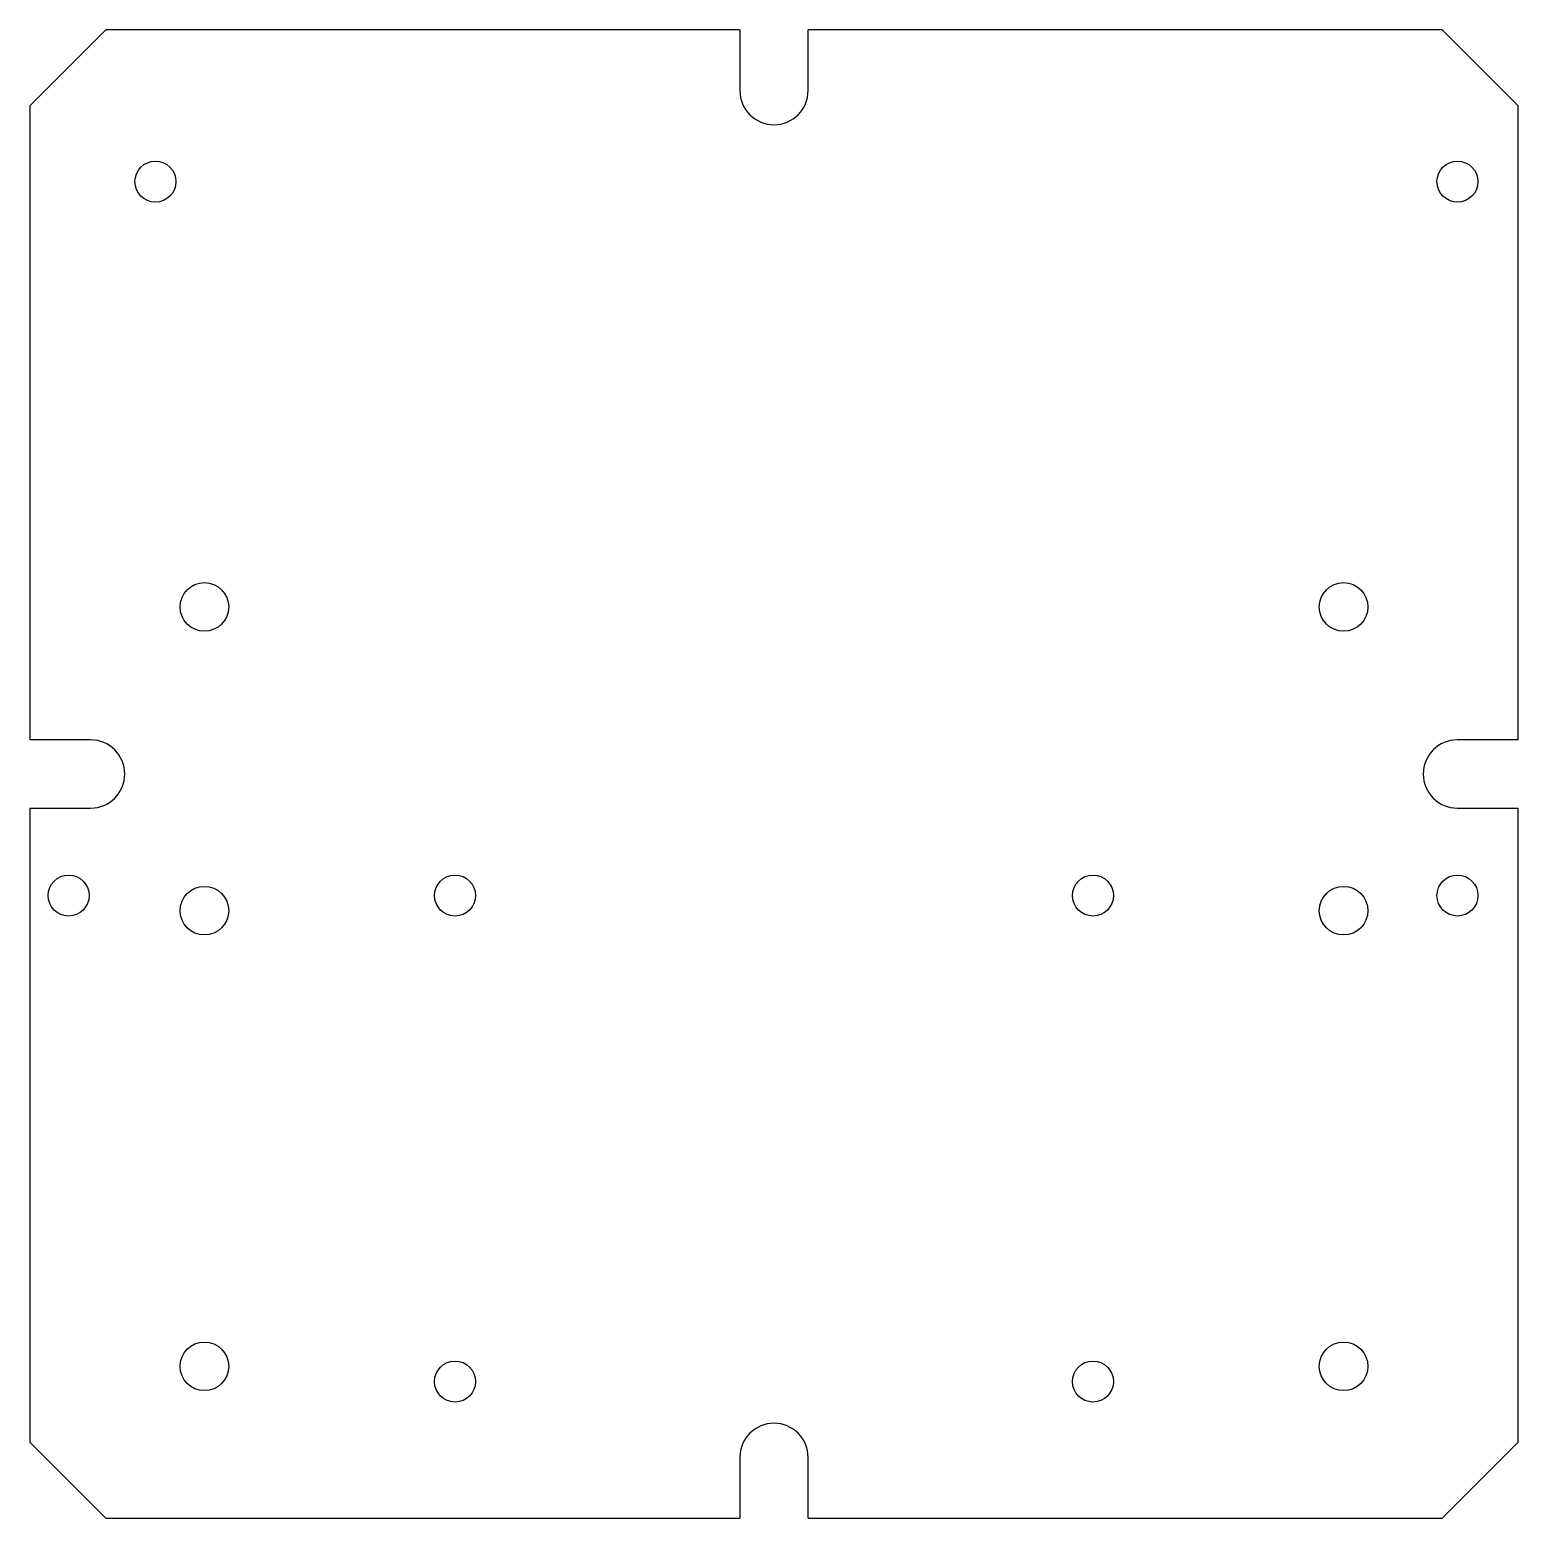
# Model space of a CAD drawing. Header units: millimetres. Extents: x 0 to 98, y 0 to 98.
import ezdxf

# ---------------------------------------------------------------- set-up
doc = ezdxf.new("R2010")
doc.units = ezdxf.units.MM
doc.layers.add('Body', color=7, linetype='CONTINUOUS')

msp = doc.modelspace()

# ---------------------------------------------------------------- linework, layer by layer
at = {"layer": 'Body'}
for p, q in [((5, 98), (0, 93)), ((5, 98, 1.5), (0, 93, 1.5)), ((5, 98), (0, 93)), ((5, 98, 1.5), (0, 93, 1.5)), ((46.75, 98), (5, 98)), ((46.75, 98, 1.5), (5, 98, 1.5)), ((5, 98), (5, 98, 1.5)), ((46.75, 98), (5, 98)), ((5, 98), (5, 98, 1.5)), ((46.75, 98, 1.5), (5, 98, 1.5)), ((46.75, 98), (46.75, 94)), ((46.75, 98, 1.5), (46.75, 94, 1.5)), ((46.75, 98, 1.5), (46.75, 98)), ((46.75, 98, 1.5), (46.75, 98)), ((46.75, 98, 1.5), (46.75, 94, 1.5)), ((46.75, 98), (46.75, 94)), ((51.25, 94), (51.25, 98)), ((93, 98), (51.25, 98)), ((51.25, 94, 1.5), (51.25, 98, 1.5)), ((93, 98, 1.5), (51.25, 98, 1.5)), ((51.25, 98, 1.5), (51.25, 98)), ((51.25, 94, 1.5), (51.25, 98, 1.5)), ((51.25, 94), (51.25, 98)), ((93, 98), (51.25, 98)), ((51.25, 98, 1.5), (51.25, 98)), ((93, 98, 1.5), (51.25, 98, 1.5)), ((98, 93), (93, 98)), ((98, 93, 1.5), (93, 98, 1.5)), ((98, 93), (93, 98)), ((93, 98), (93, 98, 1.5)), ((98, 93, 1.5), (93, 98, 1.5)), ((93, 98), (93, 98, 1.5)), ((46.75, 94, 1.5), (46.75, 94)), ((46.75, 94, 1.5), (46.75, 94)), ((51.25, 94), (51.25, 94, 1.5)), ((51.25, 94), (51.25, 94, 1.5)), ((0, 93), (0, 51.25)), ((0, 93, 1.5), (0, 51.25, 1.5)), ((0, 93), (0, 51.25)), ((0, 93, 1.5), (0, 51.25, 1.5)), ((0, 93), (0, 93, 1.5)), ((0, 93), (0, 93, 1.5)), ((98, 51.25), (98, 93)), ((98, 51.25, 1.5), (98, 93, 1.5)), ((98, 51.25), (98, 93)), ((98, 93), (98, 93, 1.5)), ((98, 51.25, 1.5), (98, 93, 1.5)), ((98, 93), (98, 93, 1.5)), ((9.625, 88, 1.5), (9.625, 88)), ((9.625, 88, 1.5), (9.625, 88)), ((95.35, 88, 1.5), (95.35, 88)), ((95.35, 88, 1.5), (95.35, 88)), ((13.1, 60, 1.5), (13.1, 60)), ((13.1, 60, 1.5), (13.1, 60)), ((88.1, 60, 1.5), (88.1, 60)), ((88.1, 60, 1.5), (88.1, 60)), ((4, 51.25), (0, 51.25)), ((4, 51.25, 1.5), (0, 51.25, 1.5)), ((0, 51.25, 1.5), (0, 51.25)), ((4, 51.25, 1.5), (0, 51.25, 1.5)), ((4, 51.25), (0, 51.25)), ((0, 51.25, 1.5), (0, 51.25)), ((4, 51.25, 1.5), (4, 51.25)), ((4, 51.25, 1.5), (4, 51.25)), ((98, 51.25), (94, 51.25)), ((98, 51.25, 1.5), (94, 51.25, 1.5)), ((94, 51.25, 1.5), (94, 51.25)), ((94, 51.25, 1.5), (94, 51.25)), ((98, 51.25, 1.5), (94, 51.25, 1.5)), ((98, 51.25), (94, 51.25)), ((98, 51.25, 1.5), (98, 51.25)), ((98, 51.25, 1.5), (98, 51.25)), ((0, 46.75), (0, 5)), ((0, 46.75), (4, 46.75)), ((0, 46.75, 1.5), (0, 5, 1.5)), ((0, 46.75, 1.5), (4, 46.75, 1.5)), ((0, 46.75), (0, 5)), ((0, 46.75, 1.5), (0, 5, 1.5)), ((0, 46.75, 1.5), (0, 46.75)), ((0, 46.75, 1.5), (0, 46.75)), ((0, 46.75, 1.5), (4, 46.75, 1.5)), ((0, 46.75), (4, 46.75)), ((4, 46.75, 1.5), (4, 46.75)), ((4, 46.75, 1.5), (4, 46.75)), ((94, 46.75), (98, 46.75)), ((94, 46.75, 1.5), (98, 46.75, 1.5)), ((94, 46.75, 1.5), (94, 46.75)), ((94, 46.75, 1.5), (98, 46.75, 1.5)), ((94, 46.75), (98, 46.75)), ((94, 46.75, 1.5), (94, 46.75)), ((98, 5), (98, 46.75)), ((98, 5, 1.5), (98, 46.75, 1.5)), ((98, 5), (98, 46.75)), ((98, 46.75, 1.5), (98, 46.75)), ((98, 5, 1.5), (98, 46.75, 1.5)), ((98, 46.75, 1.5), (98, 46.75)), ((3.91, 41, 1.5), (3.91, 41)), ((3.91, 41, 1.5), (3.91, 41)), ((29.35, 41, 1.5), (29.35, 41)), ((29.35, 41, 1.5), (29.35, 41)), ((71.35, 41, 1.5), (71.35, 41)), ((71.35, 41, 1.5), (71.35, 41)), ((95.35, 41, 1.5), (95.35, 41)), ((95.35, 41, 1.5), (95.35, 41)), ((13.1, 40, 1.5), (13.1, 40)), ((13.1, 40, 1.5), (13.1, 40)), ((88.1, 40, 1.5), (88.1, 40)), ((88.1, 40, 1.5), (88.1, 40)), ((13.1, 10, 1.5), (13.1, 10)), ((13.1, 10, 1.5), (13.1, 10)), ((88.1, 10, 1.5), (88.1, 10)), ((88.1, 10, 1.5), (88.1, 10)), ((29.35, 9, 1.5), (29.35, 9)), ((29.35, 9, 1.5), (29.35, 9)), ((71.35, 9, 1.5), (71.35, 9)), ((71.35, 9, 1.5), (71.35, 9)), ((5, 0), (0, 5)), ((5, 0, 1.5), (0, 5, 1.5)), ((5, 0), (0, 5)), ((0, 5), (0, 5, 1.5)), ((5, 0, 1.5), (0, 5, 1.5)), ((0, 5), (0, 5, 1.5)), ((93, 0), (98, 5)), ((93, 0, 1.5), (98, 5, 1.5)), ((93, 0), (98, 5)), ((93, 0, 1.5), (98, 5, 1.5)), ((98, 5), (98, 5, 1.5)), ((98, 5), (98, 5, 1.5)), ((46.75, 4), (46.75, 0)), ((46.75, 4, 1.5), (46.75, 4)), ((46.75, 4, 1.5), (46.75, 0, 1.5)), ((46.75, 4), (46.75, 0)), ((46.75, 4, 1.5), (46.75, 0, 1.5)), ((46.75, 4, 1.5), (46.75, 4)), ((51.25, 0), (51.25, 4)), ((51.25, 0, 1.5), (51.25, 4, 1.5)), ((51.25, 4), (51.25, 4, 1.5)), ((51.25, 4), (51.25, 4, 1.5)), ((51.25, 0, 1.5), (51.25, 4, 1.5)), ((51.25, 0), (51.25, 4)), ((5, 0), (46.75, 0)), ((5, 0, 1.5), (46.75, 0, 1.5)), ((5, 0), (5, 0, 1.5)), ((5, 0), (46.75, 0)), ((5, 0, 1.5), (46.75, 0, 1.5)), ((5, 0), (5, 0, 1.5)), ((46.75, 0, 1.5), (46.75, 0)), ((46.75, 0, 1.5), (46.75, 0)), ((51.25, 0), (93, 0)), ((51.25, 0, 1.5), (93, 0, 1.5)), ((51.25, 0, 1.5), (51.25, 0)), ((51.25, 0), (93, 0)), ((51.25, 0, 1.5), (93, 0, 1.5)), ((51.25, 0, 1.5), (51.25, 0)), ((93, 0), (93, 0, 1.5)), ((93, 0), (93, 0, 1.5))]:
    msp.add_line(p, q, dxfattribs=at)
for centre, radius in [((8.275, 88), 1.35), ((8.275, 88, 1.5), 1.35), ((8.275, 88, 1.5), 1.35), ((8.275, 88), 1.35), ((94, 88), 1.35), ((94, 88, 1.5), 1.35), ((94, 88, 1.5), 1.35), ((94, 88), 1.35), ((11.5, 60), 1.6), ((11.5, 60, 1.5), 1.6), ((11.5, 60, 1.5), 1.6), ((11.5, 60), 1.6), ((86.5, 60), 1.6), ((86.5, 60, 1.5), 1.6), ((86.5, 60, 1.5), 1.6), ((86.5, 60), 1.6), ((2.56, 41), 1.35), ((2.56, 41, 1.5), 1.35), ((2.56, 41, 1.5), 1.35), ((2.56, 41), 1.35), ((28, 41), 1.35), ((28, 41, 1.5), 1.35), ((28, 41, 1.5), 1.35), ((28, 41), 1.35), ((70, 41), 1.35), ((70, 41, 1.5), 1.35), ((70, 41, 1.5), 1.35), ((70, 41), 1.35), ((94, 41), 1.35), ((94, 41, 1.5), 1.35), ((94, 41, 1.5), 1.35), ((94, 41), 1.35), ((11.5, 40), 1.6), ((11.5, 40, 1.5), 1.6), ((11.5, 40, 1.5), 1.6), ((11.5, 40), 1.6), ((86.5, 40), 1.6), ((86.5, 40, 1.5), 1.6), ((86.5, 40, 1.5), 1.6), ((86.5, 40), 1.6), ((11.5, 10), 1.6), ((11.5, 10, 1.5), 1.6), ((11.5, 10, 1.5), 1.6), ((11.5, 10), 1.6), ((86.5, 10), 1.6), ((86.5, 10, 1.5), 1.6), ((86.5, 10, 1.5), 1.6), ((86.5, 10), 1.6), ((28, 9), 1.35), ((28, 9, 1.5), 1.35), ((28, 9, 1.5), 1.35), ((28, 9), 1.35), ((70, 9), 1.35), ((70, 9, 1.5), 1.35), ((70, 9, 1.5), 1.35), ((70, 9), 1.35)]:
    msp.add_circle(centre, radius, dxfattribs=at)
for centre, start, end in [((49, 94), 180, 0), ((49, 94, 1.5), 180, 0), ((49, 94, 1.5), 180, 0), ((49, 94), 180, 0), ((4, 49), 0, 90), ((4, 49, 1.5), 0, 90), ((4, 49, 1.5), 0, 90), ((4, 49), 0, 90), ((94, 49), 90, -90), ((94, 49, 1.5), 90, -90), ((94, 49), 90, -90), ((94, 49, 1.5), 90, -90), ((4, 49), -90, 0), ((4, 49, 1.5), -90, 0), ((4, 49), -90, 0), ((4, 49, 1.5), -90, 0), ((49, 4), 0, 180), ((49, 4, 1.5), 0, 180), ((49, 4), 0, 180), ((49, 4, 1.5), 0, 180)]:
    msp.add_arc(centre, 2.25, start, end, dxfattribs=at)

doc.saveas('drawing.dxf')
